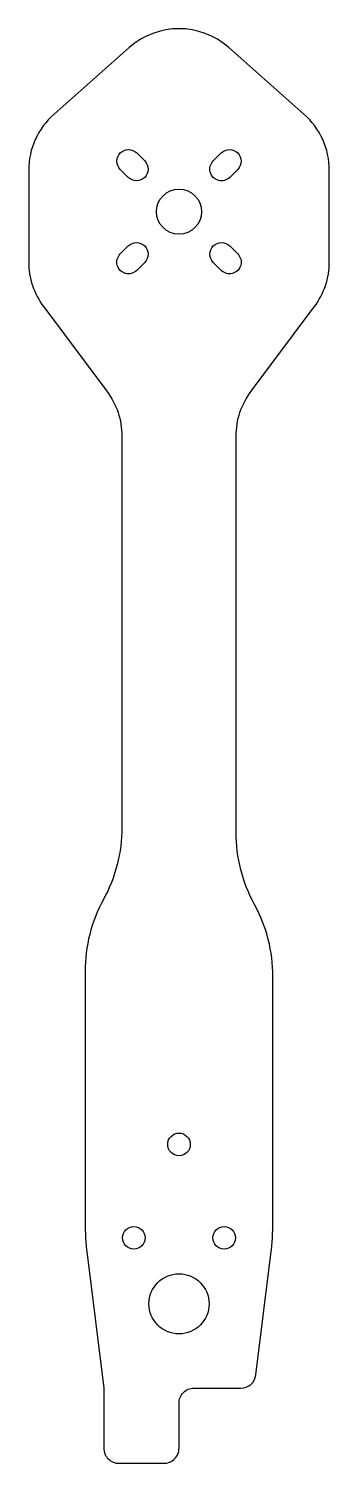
# Model space of a CAD drawing. Header units: inches. Extents: x -0.79 to 0.79, y -7.12 to 0.39.
import ezdxf

# ---------------------------------------------------------------- set-up
doc = ezdxf.new("R2010")
doc.units = ezdxf.units.IN
doc.header["$MEASUREMENT"] = 0

msp = doc.modelspace()

# ---------------------------------------------------------------- linework, layer by layer
for points in [[(-0.3957, -4.167, 0.125699), (-0.4921, -4.5446), (-0.4921, -5.8529, 0.031099), (-0.4815, -6.0238), (-0.3937, -6.7261), (-0.3937, -7.041, 0.414214), (-0.315, -7.1198), (-0.0787, -7.1198, 0.414214), (0, -7.041), (0, -6.8048, -0.414214), (0.0787, -6.7261), (0.3242, -6.7261, 0.378242), (0.4023, -6.6571), (0.4815, -6.0238, 0.031099), (0.4921, -5.8529), (0.4921, -4.5715, 0.125699), (0.3957, -4.1939, -0.125699), (0.2992, -3.8163), (0.2992, -1.7405, -0.162278), (0.378, -1.5043), (0.7087, -1.0634, 0.162278), (0.7874, -0.8271), (0.7874, -0.3483, 0.214838), (0.6546, -0.0535), (0.2609, 0.2949, 0.378866), (-0.2609, 0.2949), (-0.6546, -0.0535, 0.214838), (-0.7874, -0.3483), (-0.7874, -0.8271, 0.162278), (-0.7087, -1.0634), (-0.378, -1.5043, -0.162278), (-0.2992, -1.7405), (-0.2992, -3.7894, -0.125699)], [(-0.3076, -0.3433, -1), (-0.2213, -0.257), (-0.1796, -0.2988, -1), (-0.2659, -0.3851)], [(0.3076, -0.3433), (0.2659, -0.3851, -1), (0.1796, -0.2988), (0.2213, -0.257, -1)], [(-0.2213, -0.8723, -1), (-0.3076, -0.786), (-0.2659, -0.7442, -1), (-0.1796, -0.8305)], [(0.1796, -0.8305, -1), (0.2659, -0.7442), (0.3076, -0.786, -1), (0.2213, -0.8723)]]:
    msp.add_lwpolyline(points, format="xyb", close=True)
for centre, radius in [((0, -0.5647), 0.1181), ((0, -5.4495), 0.0591), ((-0.2362, -5.9387), 0.0591), ((0.2362, -5.9387), 0.0591), ((0, -6.2846), 0.1575)]:
    msp.add_circle(centre, radius)

doc.saveas('drawing.dxf')
